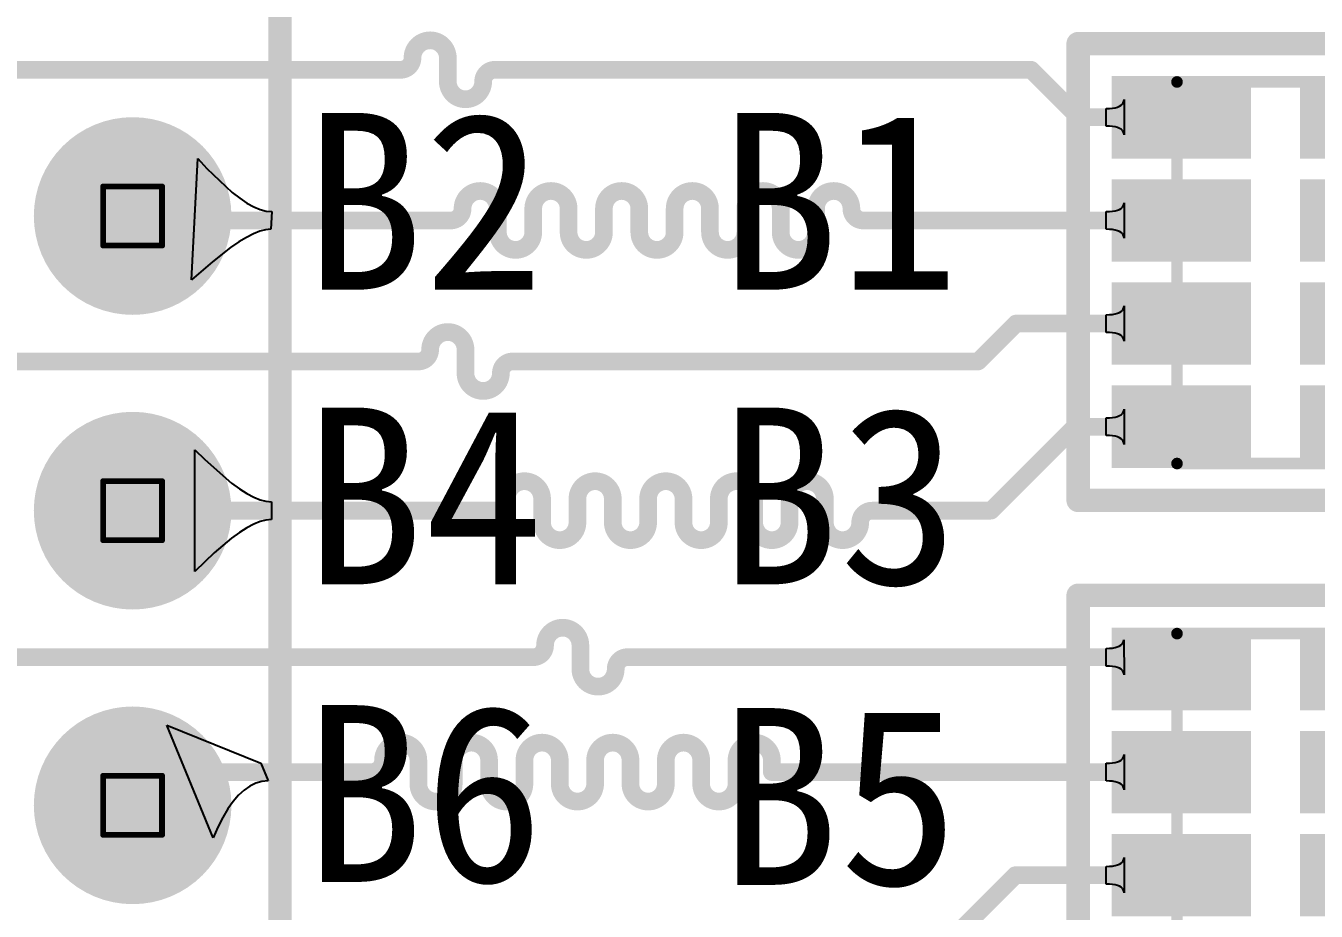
# Model space of a CAD drawing. Extents: x 75 to 173, y 40 to 188.
# Drawn here: x 87.85 to 98.97, y 161.92 to 169.55 of the extents above; entities that cross this region are included whole.
import ezdxf

# ---------------------------------------------------------------- set-up
doc = ezdxf.new("R2010")
doc.units = 0
doc.header["$MEASUREMENT"] = 0
doc.layers.get('0').update_dxf_attribs({"linetype": 'CONTINUOUS'})
for name, color, linetype in [('BottomLayer', 5, 'CONTINUOUS'), ('BOTTOMSOLDER', 6, 'CONTINUOUS'), ('DRILLDRAWING', 1, 'CONTINUOUS'), ('MECHANICAL13', 56, 'CONTINUOUS'), ('MULTILAYER', 9, 'CONTINUOUS'), ('PadHoleLayer', 156, 'CONTINUOUS'), ('TopLayer', 1, 'CONTINUOUS'), ('TOPOVERLAY', 2, 'CONTINUOUS'), ('TOPPASTE', 8, 'CONTINUOUS'), ('TOPSOLDER', 216, 'CONTINUOUS')]:
    doc.layers.add(name, color=color, linetype=linetype)

# ---------------------------------------------------------------- blocks, each defined once
blk = doc.blocks.new('P___HDR2X23_2_54___14')
at = {"layer": 'BottomLayer', "const_width": 0.75}
for points in [[(42.805, 0, 1), (43.555, 0, 1)], [(45.345, 0, 1), (46.095, 0, 1)], [(47.885, 0, 1), (48.635, 0, 1)]]:
    blk.add_lwpolyline(points, format="xyb", close=True, dxfattribs=at)
at = {"layer": 'BOTTOMSOLDER', "const_width": 0.852}
for points in [[(42.754, 0, 1), (43.606, 0, 1)], [(45.294, 0, 1), (46.146, 0, 1)], [(47.834, 0, 1), (48.686, 0, 1)]]:
    blk.add_lwpolyline(points, format="xyb", close=True, dxfattribs=at)
at = {"layer": 'MULTILAYER', "const_width": 0.75}
for points in [[(42.805, 0, 1), (43.555, 0, 1)], [(45.345, 0, 1), (46.095, 0, 1)], [(47.885, 0, 1), (48.635, 0, 1)]]:
    blk.add_lwpolyline(points, format="xyb", close=True, dxfattribs=at)
at = {"layer": 'PadHoleLayer', "const_width": 0.45}
for points in [[(42.955, 0, 1), (43.405, 0, 1)], [(45.495, 0, 1), (45.945, 0, 1)], [(48.035, 0, 1), (48.485, 0, 1)]]:
    blk.add_lwpolyline(points, format="xyb", close=True, dxfattribs=at)
at = {"layer": 'TopLayer', "const_width": 0.75}
for points in [[(42.805, 0, 1), (43.555, 0, 1)], [(45.345, 0, 1), (46.095, 0, 1)], [(47.885, 0, 1), (48.635, 0, 1)]]:
    blk.add_lwpolyline(points, format="xyb", close=True, dxfattribs=at)
at = {"layer": 'TOPOVERLAY', "const_width": 0.2}
blk.add_lwpolyline([(-1.27, -1.27), (57.15, -1.27)], dxfattribs=at)
at = {"layer": 'TOPSOLDER', "const_width": 0.852}
for points in [[(42.754, 0, 1), (43.606, 0, 1)], [(45.294, 0, 1), (46.146, 0, 1)], [(47.834, 0, 1), (48.686, 0, 1)]]:
    blk.add_lwpolyline(points, format="xyb", close=True, dxfattribs=at)
blk = doc.blocks.new('PR4_0603_78')
at = {"layer": 'MECHANICAL13', "const_width": 0.1}
for points in [[(1.651, 0.85008), (-1.6383, 0.85008)], [(-1.6383, -0.84992), (-1.6383, 0.85008)], [(1.651, -0.84992), (1.651, 0.85008)], [(1.651, -0.84992), (-1.6383, -0.84992)]]:
    blk.add_lwpolyline(points, dxfattribs=at)
at = {"layer": 'MECHANICAL13', "const_width": 0.05}
for points in [[(-1.663299, 0.85008, 1), (-1.613301, 0.85008, 1)], [(-1.663299, 0.85008, 1), (-1.613301, 0.85008, 1)], [(1.626001, 0.85008, 1), (1.675999, 0.85008, 1)], [(1.626001, 0.85008, 1), (1.675999, 0.85008, 1)], [(-1.663299, -0.84992, 1), (-1.613301, -0.84992, 1)], [(-1.663299, -0.84992, 1), (-1.613301, -0.84992, 1)], [(1.626001, -0.84992, 1), (1.675999, -0.84992, 1)], [(1.626001, -0.84992, 1), (1.675999, -0.84992, 1)]]:
    blk.add_lwpolyline(points, format="xyb", close=True, dxfattribs=at)
at = {"layer": 'TOPOVERLAY', "const_width": 0.2032}
for points in [[(1.9685, 1.7018), (-1.9685, 1.7018)], [(-1.9685, -1.7018), (-1.9685, 1.7018)], [(1.9685, -1.7018), (1.9685, 1.7018)], [(1.9685, -1.7018), (-1.9685, -1.7018)]]:
    blk.add_lwpolyline(points, dxfattribs=at)
at = {"layer": 'TOPOVERLAY', "const_width": 0.1016}
for points in [[(-2.0193, 1.7018, 1), (-1.9177, 1.7018, 1)], [(-2.0193, 1.7018, 1), (-1.9177, 1.7018, 1)], [(1.9177, 1.7018, 1), (2.0193, 1.7018, 1)], [(1.9177, 1.7018, 1), (2.0193, 1.7018, 1)], [(-2.0193, -1.7018, 1), (-1.9177, -1.7018, 1)], [(-2.0193, -1.7018, 1), (-1.9177, -1.7018, 1)], [(1.9177, -1.7018, 1), (2.0193, -1.7018, 1)], [(1.9177, -1.7018, 1), (2.0193, -1.7018, 1)]]:
    blk.add_lwpolyline(points, format="xyb", close=True, dxfattribs=at)
at = {"layer": 'TOPPASTE'}
for points in [[(-1.0795, 0.312804), (-1.0795, 1.312802), (-1.5875, 0.312804), (-1.5875, 1.312802)], [(-0.1905, 0.312801), (-0.1905, 1.312799), (-0.6985, 0.312801), (-0.6985, 1.312799)], [(0.6985, 0.312801), (0.6985, 1.312799), (0.1905, 0.312801), (0.1905, 1.312799)], [(1.587503, 0.312801), (1.587503, 1.312799), (1.079503, 0.312801), (1.079503, 1.312799)], [(-1.0795, -1.312799), (-1.0795, -0.312801), (-1.5875, -1.312799), (-1.5875, -0.312801)], [(-0.1905, -1.312799), (-0.1905, -0.312801), (-0.6985, -1.312799), (-0.6985, -0.312801)], [(0.6985, -1.312799), (0.6985, -0.312801), (0.1905, -1.312799), (0.1905, -0.312801)], [(1.5875, -1.312799), (1.5875, -0.312801), (1.0795, -1.312799), (1.0795, -0.312801)]]:
    blk.add_solid(points, dxfattribs=at)
at = {"layer": 'TOPSOLDER'}
for points in [[(-0.9779, 0.211204), (-0.9779, 1.414402), (-1.6891, 0.211204), (-1.6891, 1.414402)], [(-0.0889, 0.211201), (-0.0889, 1.414399), (-0.8001, 0.211201), (-0.8001, 1.414399)], [(0.8001, 0.211201), (0.8001, 1.414399), (0.0889, 0.211201), (0.0889, 1.414399)], [(1.689103, 0.211201), (1.689103, 1.414399), (0.977903, 0.211201), (0.977903, 1.414399)], [(-0.9779, -1.414399), (-0.9779, -0.211201), (-1.6891, -1.414399), (-1.6891, -0.211201)], [(-0.0889, -1.414399), (-0.0889, -0.211201), (-0.8001, -1.414399), (-0.8001, -0.211201)], [(0.8001, -1.414399), (0.8001, -0.211201), (0.0889, -1.414399), (0.0889, -0.211201)], [(1.6891, -1.414399), (1.6891, -0.211201), (0.9779, -1.414399), (0.9779, -0.211201)]]:
    blk.add_solid(points, dxfattribs=at)
blk = doc.blocks.new('PR4_0603_79')
at = {"layer": 'MECHANICAL13', "const_width": 0.1}
for points in [[(1.651, 0.85008), (-1.6383, 0.85008)], [(-1.6383, -0.84992), (-1.6383, 0.85008)], [(1.651, -0.84992), (1.651, 0.85008)], [(1.651, -0.84992), (-1.6383, -0.84992)]]:
    blk.add_lwpolyline(points, dxfattribs=at)
at = {"layer": 'MECHANICAL13', "const_width": 0.05}
for points in [[(-1.663299, 0.85008, 1), (-1.613301, 0.85008, 1)], [(-1.663299, 0.85008, 1), (-1.613301, 0.85008, 1)], [(1.626001, 0.85008, 1), (1.675999, 0.85008, 1)], [(1.626001, 0.85008, 1), (1.675999, 0.85008, 1)], [(-1.663299, -0.84992, 1), (-1.613301, -0.84992, 1)], [(-1.663299, -0.84992, 1), (-1.613301, -0.84992, 1)], [(1.626001, -0.84992, 1), (1.675999, -0.84992, 1)], [(1.626001, -0.84992, 1), (1.675999, -0.84992, 1)]]:
    blk.add_lwpolyline(points, format="xyb", close=True, dxfattribs=at)
at = {"layer": 'TOPOVERLAY', "const_width": 0.2032}
for points in [[(1.9685, 1.7018), (-1.9685, 1.7018)], [(-1.9685, -1.7018), (-1.9685, 1.7018)], [(1.9685, -1.7018), (1.9685, 1.7018)], [(1.9685, -1.7018), (-1.9685, -1.7018)]]:
    blk.add_lwpolyline(points, dxfattribs=at)
at = {"layer": 'TOPOVERLAY', "const_width": 0.1016}
for points in [[(-2.0193, 1.7018, 1), (-1.9177, 1.7018, 1)], [(-2.0193, 1.7018, 1), (-1.9177, 1.7018, 1)], [(1.9177, 1.7018, 1), (2.0193, 1.7018, 1)], [(1.9177, 1.7018, 1), (2.0193, 1.7018, 1)], [(-2.0193, -1.7018, 1), (-1.9177, -1.7018, 1)], [(-2.0193, -1.7018, 1), (-1.9177, -1.7018, 1)], [(1.9177, -1.7018, 1), (2.0193, -1.7018, 1)], [(1.9177, -1.7018, 1), (2.0193, -1.7018, 1)]]:
    blk.add_lwpolyline(points, format="xyb", close=True, dxfattribs=at)
at = {"layer": 'TOPPASTE'}
for points in [[(-1.0795, 0.312804), (-1.0795, 1.312802), (-1.5875, 0.312804), (-1.5875, 1.312802)], [(-0.1905, 0.312801), (-0.1905, 1.312799), (-0.6985, 0.312801), (-0.6985, 1.312799)], [(0.6985, 0.312801), (0.6985, 1.312799), (0.1905, 0.312801), (0.1905, 1.312799)], [(1.587503, 0.312801), (1.587503, 1.312799), (1.079503, 0.312801), (1.079503, 1.312799)], [(-1.0795, -1.312799), (-1.0795, -0.312801), (-1.5875, -1.312799), (-1.5875, -0.312801)], [(-0.1905, -1.312799), (-0.1905, -0.312801), (-0.6985, -1.312799), (-0.6985, -0.312801)], [(0.6985, -1.312799), (0.6985, -0.312801), (0.1905, -1.312799), (0.1905, -0.312801)], [(1.5875, -1.312799), (1.5875, -0.312801), (1.0795, -1.312799), (1.0795, -0.312801)]]:
    blk.add_solid(points, dxfattribs=at)
at = {"layer": 'TOPSOLDER'}
for points in [[(-0.9779, 0.211204), (-0.9779, 1.414402), (-1.6891, 0.211204), (-1.6891, 1.414402)], [(-0.0889, 0.211201), (-0.0889, 1.414399), (-0.8001, 0.211201), (-0.8001, 1.414399)], [(0.8001, 0.211201), (0.8001, 1.414399), (0.0889, 0.211201), (0.0889, 1.414399)], [(1.689103, 0.211201), (1.689103, 1.414399), (0.977903, 0.211201), (0.977903, 1.414399)], [(-0.9779, -1.414399), (-0.9779, -0.211201), (-1.6891, -1.414399), (-1.6891, -0.211201)], [(-0.0889, -1.414399), (-0.0889, -0.211201), (-0.8001, -1.414399), (-0.8001, -0.211201)], [(0.8001, -1.414399), (0.8001, -0.211201), (0.0889, -1.414399), (0.0889, -0.211201)], [(1.6891, -1.414399), (1.6891, -0.211201), (0.9779, -1.414399), (0.9779, -0.211201)]]:
    blk.add_solid(points, dxfattribs=at)

msp = doc.modelspace()

# ---------------------------------------------------------------- linework, layer by layer
at = {"layer": 'DRILLDRAWING', "const_width": 0.0508}
for points in [[(88.51286, 168.16882), (89.02086, 168.16882)], [(88.51286, 167.66082), (88.51286, 168.16882)], [(89.02086, 167.66082), (89.02086, 168.16882)], [(88.51286, 167.66082), (89.02086, 167.66082)], [(88.51286, 165.62882), (89.02086, 165.62882)], [(88.51286, 165.12082), (88.51286, 165.62882)], [(89.02086, 165.12082), (89.02086, 165.62882)], [(88.51286, 165.12082), (89.02086, 165.12082)], [(88.51286, 163.08882), (89.02086, 163.08882)], [(88.51286, 162.58082), (88.51286, 163.08882)], [(89.02086, 162.58082), (89.02086, 163.08882)], [(88.51286, 162.58082), (89.02086, 162.58082)]]:
    msp.add_lwpolyline(points, dxfattribs=at)
at = {"layer": 'DRILLDRAWING', "const_width": 0.0254}
for points in [[(88.50016, 168.16882, 1), (88.52556, 168.16882, 1)], [(88.50016, 168.16882, 1), (88.52556, 168.16882, 1)], [(89.00816, 168.16882, 1), (89.03356, 168.16882, 1)], [(89.00816, 168.16882, 1), (89.03356, 168.16882, 1)], [(88.50016, 167.66082, 1), (88.52556, 167.66082, 1)], [(88.50016, 167.66082, 1), (88.52556, 167.66082, 1)], [(89.00816, 167.66082, 1), (89.03356, 167.66082, 1)], [(89.00816, 167.66082, 1), (89.03356, 167.66082, 1)], [(88.50016, 165.62882, 1), (88.52556, 165.62882, 1)], [(88.50016, 165.62882, 1), (88.52556, 165.62882, 1)], [(89.00816, 165.62882, 1), (89.03356, 165.62882, 1)], [(89.00816, 165.62882, 1), (89.03356, 165.62882, 1)], [(88.50016, 165.12082, 1), (88.52556, 165.12082, 1)], [(88.50016, 165.12082, 1), (88.52556, 165.12082, 1)], [(89.00816, 165.12082, 1), (89.03356, 165.12082, 1)], [(89.00816, 165.12082, 1), (89.03356, 165.12082, 1)], [(88.50016, 163.08882, 1), (88.52556, 163.08882, 1)], [(88.50016, 163.08882, 1), (88.52556, 163.08882, 1)], [(89.00816, 163.08882, 1), (89.03356, 163.08882, 1)], [(89.00816, 163.08882, 1), (89.03356, 163.08882, 1)], [(88.50016, 162.58082, 1), (88.52556, 162.58082, 1)], [(88.50016, 162.58082, 1), (88.52556, 162.58082, 1)], [(89.00816, 162.58082, 1), (89.03356, 162.58082, 1)], [(89.00816, 162.58082, 1), (89.03356, 162.58082, 1)]]:
    msp.add_lwpolyline(points, format="xyb", close=True, dxfattribs=at)
at = {"layer": 'TopLayer'}
for p, q in [((97.30913, 168.89068), (97.3138, 168.90364)), ((97.3138, 168.90364), (97.31535, 168.91812)), ((97.31535, 168.91812), (97.31535, 168.61332)), ((97.1599, 168.84192), (97.18944, 168.84268)), ((97.1599, 168.68952), (97.1599, 168.84192)), ((97.18944, 168.84268), (97.21587, 168.84496)), ((97.21587, 168.84496), (97.23918, 168.84877)), ((97.23918, 168.84877), (97.25939, 168.85411)), ((97.25939, 168.85411), (97.27649, 168.86097)), ((97.27649, 168.86097), (97.29048, 168.86935)), ((97.29048, 168.86935), (97.30136, 168.87925)), ((97.30136, 168.87925), (97.30913, 168.89068)), ((97.18944, 168.68875), (97.1599, 168.68952)), ((97.21587, 168.68647), (97.18944, 168.68875)), ((97.23918, 168.68266), (97.21587, 168.68647)), ((97.25939, 168.67732), (97.23918, 168.68266)), ((97.27649, 168.67047), (97.25939, 168.67732)), ((97.29048, 168.66208), (97.27649, 168.67047)), ((97.30136, 168.65218), (97.29048, 168.66208)), ((97.30913, 168.64075), (97.30136, 168.65218)), ((97.3138, 168.62779), (97.30913, 168.64075)), ((97.31535, 168.61332), (97.3138, 168.62779)), ((89.2751, 167.36329), (89.32844, 168.41193)), ((89.32844, 168.41193), (89.40795, 168.32472)), ((89.40795, 168.32472), (89.62546, 168.11816)), ((89.62546, 168.11816), (89.69096, 168.06767)), ((89.69096, 168.06767), (89.75295, 168.02636)), ((89.75295, 168.02636), (89.81144, 167.99423)), ((97.30913, 168.00168), (97.3138, 168.01464)), ((97.3138, 168.01464), (97.31535, 168.02912)), ((97.31535, 168.02912), (97.31535, 167.72432)), ((89.81144, 167.99423), (89.86643, 167.97128)), ((89.86643, 167.97128), (89.91791, 167.95751)), ((89.91791, 167.95751), (89.96589, 167.95292)), ((89.96589, 167.95292), (89.95809, 167.80052)), ((97.1599, 167.95292), (97.18944, 167.95368)), ((97.1599, 167.80052), (97.1599, 167.95292)), ((97.18944, 167.95368), (97.21587, 167.95596)), ((97.21587, 167.95596), (97.23918, 167.95977)), ((97.23918, 167.95977), (97.25939, 167.96511)), ((97.25939, 167.96511), (97.27649, 167.97197)), ((97.27649, 167.97197), (97.29048, 167.98035)), ((97.29048, 167.98035), (97.30136, 167.99025)), ((97.30136, 167.99025), (97.30913, 168.00168)), ((89.91373, 167.79615), (89.86405, 167.78303)), ((89.95809, 167.80052), (89.91373, 167.79615)), ((97.18944, 167.79975), (97.1599, 167.80052)), ((97.21587, 167.79747), (97.18944, 167.79975)), ((97.23918, 167.79366), (97.21587, 167.79747)), ((97.25939, 167.78832), (97.23918, 167.79366)), ((97.27649, 167.78147), (97.25939, 167.78832)), ((89.68308, 167.69121), (89.61212, 167.64312)), ((89.74872, 167.73056), (89.68308, 167.69121)), ((89.80904, 167.76117), (89.74872, 167.73056)), ((89.86405, 167.78303), (89.80904, 167.76117)), ((97.29048, 167.77308), (97.27649, 167.78147)), ((97.30136, 167.76318), (97.29048, 167.77308)), ((97.30913, 167.75175), (97.30136, 167.76318)), ((97.3138, 167.73879), (97.30913, 167.75175)), ((97.31535, 167.72432), (97.3138, 167.73879)), ((89.61212, 167.64312), (89.45425, 167.52069)), ((89.45425, 167.52069), (89.2751, 167.36329)), ((97.30913, 167.11268), (97.3138, 167.12564)), ((97.3138, 167.12564), (97.31535, 167.14012)), ((97.31535, 167.14012), (97.31535, 166.83532)), ((97.1599, 167.06392), (97.18944, 167.06468)), ((97.1599, 166.91152), (97.1599, 167.06392)), ((97.18944, 167.06468), (97.21587, 167.06696)), ((97.21587, 167.06696), (97.23918, 167.07077)), ((97.23918, 167.07077), (97.25939, 167.07611)), ((97.25939, 167.07611), (97.27649, 167.08297)), ((97.27649, 167.08297), (97.29048, 167.09135)), ((97.29048, 167.09135), (97.30136, 167.10125)), ((97.30136, 167.10125), (97.30913, 167.11268)), ((97.18944, 166.91075), (97.1599, 166.91152)), ((97.21587, 166.90847), (97.18944, 166.91075)), ((97.23918, 166.90466), (97.21587, 166.90847)), ((97.25939, 166.89932), (97.23918, 166.90466)), ((97.27649, 166.89247), (97.25939, 166.89932)), ((97.29048, 166.88408), (97.27649, 166.89247)), ((97.30136, 166.87418), (97.29048, 166.88408)), ((97.30913, 166.86275), (97.30136, 166.87418)), ((97.3138, 166.84979), (97.30913, 166.86275)), ((97.31535, 166.83532), (97.3138, 166.84979)), ((97.30913, 166.22368), (97.3138, 166.23664)), ((97.3138, 166.23664), (97.31535, 166.25112)), ((97.31535, 166.25112), (97.31535, 165.94632)), ((97.1599, 166.17492), (97.18944, 166.17568)), ((97.1599, 166.02252), (97.1599, 166.17492)), ((97.18944, 166.17568), (97.21587, 166.17796)), ((97.21587, 166.17796), (97.23918, 166.18177)), ((97.23918, 166.18177), (97.25939, 166.18711)), ((97.25939, 166.18711), (97.27649, 166.19397)), ((97.27649, 166.19397), (97.29048, 166.20235)), ((97.29048, 166.20235), (97.30136, 166.21225)), ((97.30136, 166.21225), (97.30913, 166.22368)), ((97.18944, 166.02175), (97.1599, 166.02252)), ((97.21587, 166.01947), (97.18944, 166.02175)), ((97.23918, 166.01566), (97.21587, 166.01947)), ((97.25939, 166.01032), (97.23918, 166.01566)), ((97.27649, 166.00347), (97.25939, 166.01032)), ((89.30246, 164.84982), (89.30246, 165.89982)), ((89.30246, 165.89982), (89.38825, 165.81455)), ((97.29048, 165.99508), (97.27649, 166.00347)), ((97.30136, 165.98518), (97.29048, 165.99508)), ((97.30913, 165.97375), (97.30136, 165.98518)), ((97.3138, 165.96079), (97.30913, 165.97375)), ((97.31535, 165.94632), (97.3138, 165.96079)), ((89.38825, 165.81455), (89.6193, 165.61259)), ((89.6193, 165.61259), (89.68755, 165.56322)), ((89.68755, 165.56322), (89.75141, 165.52283)), ((89.75141, 165.52283), (89.81088, 165.49141)), ((89.81088, 165.49141), (89.86596, 165.46897)), ((89.86596, 165.46897), (89.91666, 165.45551)), ((89.91666, 165.45551), (89.96297, 165.45102)), ((89.96297, 165.45102), (89.96297, 165.29862)), ((89.81088, 165.25823), (89.75141, 165.22681)), ((89.86596, 165.28067), (89.81088, 165.25823)), ((89.91666, 165.29413), (89.86596, 165.28067)), ((89.96297, 165.29862), (89.91666, 165.29413)), ((89.6193, 165.13705), (89.46966, 165.01139)), ((89.68755, 165.18642), (89.6193, 165.13705)), ((89.75141, 165.22681), (89.68755, 165.18642)), ((89.46966, 165.01139), (89.38825, 164.93509)), ((89.38825, 164.93509), (89.30246, 164.84982)), ((97.29859, 164.22392), (97.30621, 164.23489)), ((97.30621, 164.23489), (97.31078, 164.24733)), ((97.31078, 164.24733), (97.3123, 164.26122)), ((97.3123, 164.26122), (97.31535, 163.95947)), ((97.1599, 164.18807), (97.18886, 164.1888)), ((97.1599, 164.03567), (97.1599, 164.18807)), ((97.18886, 164.1888), (97.21477, 164.191)), ((97.21477, 164.191), (97.23763, 164.19466)), ((97.23763, 164.19466), (97.25744, 164.19978)), ((97.25744, 164.19978), (97.2742, 164.20636)), ((97.2742, 164.20636), (97.28792, 164.21441)), ((97.28792, 164.21441), (97.29859, 164.22392)), ((97.1893, 164.03491), (97.1599, 164.03567)), ((97.21562, 164.03262), (97.1893, 164.03491)), ((97.23886, 164.02881), (97.21562, 164.03262)), ((97.25902, 164.02348), (97.23886, 164.02881)), ((97.2761, 164.01662), (97.25902, 164.02348)), ((97.29011, 164.00824), (97.2761, 164.01662)), ((97.30104, 163.99833), (97.29011, 164.00824)), ((97.30889, 163.9869), (97.30104, 163.99833)), ((97.31366, 163.97395), (97.30889, 163.9869)), ((97.31535, 163.95947), (97.31366, 163.97395)), ((89.46237, 162.55419), (89.06134, 163.52459)), ((89.06134, 163.52459), (89.87335, 163.19747)), ((97.29048, 163.2249), (97.30136, 163.23481)), ((97.30136, 163.23481), (97.30913, 163.24624)), ((97.30913, 163.24624), (97.3138, 163.25919)), ((97.3138, 163.25919), (97.31535, 163.27367)), ((97.31535, 163.27367), (97.31535, 162.96887)), ((89.87335, 163.19747), (89.93678, 163.04507)), ((97.1599, 163.19747), (97.18944, 163.19823)), ((97.1599, 163.04507), (97.1599, 163.19747)), ((97.18944, 163.19823), (97.21587, 163.20052)), ((97.21587, 163.20052), (97.23918, 163.20433)), ((97.23918, 163.20433), (97.25939, 163.20966)), ((97.25939, 163.20966), (97.27649, 163.21652)), ((97.27649, 163.21652), (97.29048, 163.2249)), ((89.82938, 163.02544), (89.77802, 163.00089)), ((89.8823, 163.04016), (89.82938, 163.02544)), ((89.93678, 163.04507), (89.8823, 163.04016)), ((97.18944, 163.04431), (97.1599, 163.04507)), ((97.21587, 163.04202), (97.18944, 163.04431)), ((97.23918, 163.03821), (97.21587, 163.04202)), ((97.25939, 163.03288), (97.23918, 163.03821)), ((97.27649, 163.02602), (97.25939, 163.03288)), ((97.29048, 163.01764), (97.27649, 163.02602)), ((97.30136, 163.00773), (97.29048, 163.01764)), ((97.30913, 162.9963), (97.30136, 163.00773)), ((89.68001, 162.92235), (89.63335, 162.86835)), ((89.72823, 162.96653), (89.68001, 162.92235)), ((89.77802, 163.00089), (89.72823, 162.96653)), ((97.3138, 162.98335), (97.30913, 162.9963)), ((97.31535, 162.96887), (97.3138, 162.98335)), ((89.58826, 162.80454), (89.54473, 162.73091)), ((89.63335, 162.86835), (89.58826, 162.80454)), ((89.54473, 162.73091), (89.50277, 162.64746)), ((89.50277, 162.64746), (89.46237, 162.55419)), ((97.27649, 162.32752), (97.29048, 162.3359)), ((97.29048, 162.3359), (97.30136, 162.34581)), ((97.30136, 162.34581), (97.30913, 162.35724)), ((97.30913, 162.35724), (97.3138, 162.37019)), ((97.3138, 162.37019), (97.31535, 162.38467)), ((97.31535, 162.38467), (97.31535, 162.07987)), ((97.1599, 162.30847), (97.18944, 162.30923)), ((97.1599, 162.15607), (97.1599, 162.30847)), ((97.18944, 162.30923), (97.21587, 162.31152)), ((97.21587, 162.31152), (97.23918, 162.31533)), ((97.23918, 162.31533), (97.25939, 162.32066)), ((97.25939, 162.32066), (97.27649, 162.32752)), ((97.18944, 162.15531), (97.1599, 162.15607)), ((97.21587, 162.15302), (97.18944, 162.15531)), ((97.23918, 162.14921), (97.21587, 162.15302)), ((97.25939, 162.14388), (97.23918, 162.14921)), ((97.27649, 162.13702), (97.25939, 162.14388)), ((97.29048, 162.12864), (97.27649, 162.13702)), ((97.30136, 162.11873), (97.29048, 162.12864)), ((97.30913, 162.1073), (97.30136, 162.11873)), ((97.3138, 162.09435), (97.30913, 162.1073)), ((97.31535, 162.07987), (97.3138, 162.09435))]:
    msp.add_line(p, q, dxfattribs=at)
at = {"layer": 'TopLayer', "const_width": 0.1524}
for points in [[(91.17986, 169.27702, -0.41421356), (91.33226, 169.42942)], [(91.33226, 169.42942, -0.41421356), (91.48466, 169.27702)], [(91.17986, 169.27702, -0.41421356), (91.07826, 169.17542)], [(91.78946, 169.07382, -0.41421356), (91.89106, 169.17542)], [(91.63706, 168.92142, -0.41421356), (91.48466, 169.07382)], [(91.78946, 169.07382, -0.41421356), (91.63706, 168.92142)], [(91.61166, 167.97832, -0.41421356), (91.76406, 168.13072)], [(91.76406, 168.13072, -0.41421356), (91.91646, 167.97832)], [(92.22126, 167.97832, -0.41421356), (92.37366, 168.13072)], [(92.37366, 168.13072, -0.41421356), (92.52606, 167.97832)], [(92.83086, 167.97832, -0.41421356), (92.98326, 168.13072)], [(92.98326, 168.13072, -0.41421356), (93.13566, 167.97832)], [(93.44046, 167.97832, -0.41421356), (93.59286, 168.13072)], [(93.59286, 168.13072, -0.41421356), (93.74526, 167.97832)], [(94.05006, 167.97832, -0.41421356), (94.20246, 168.13072)], [(94.20246, 168.13072, -0.41421356), (94.35486, 167.97832)], [(94.65966, 167.97832, -0.41421356), (94.81206, 168.13072)], [(94.81206, 168.13072, -0.41421356), (94.96446, 167.97832)], [(91.61166, 167.97832, -0.41421356), (91.51006, 167.87672)], [(95.06606, 167.87672, -0.41421356), (94.96446, 167.97832)], [(92.06886, 167.62272, -0.41421356), (91.91646, 167.77512)], [(92.22126, 167.77512, -0.41421356), (92.06886, 167.62272)], [(92.67846, 167.62272, -0.41421356), (92.52606, 167.77512)], [(92.83086, 167.77512, -0.41421356), (92.67846, 167.62272)], [(93.28806, 167.62272, -0.41421356), (93.13566, 167.77512)], [(93.44046, 167.77512, -0.41421356), (93.28806, 167.62272)], [(93.89766, 167.62272, -0.41421356), (93.74526, 167.77512)], [(94.05006, 167.77512, -0.41421356), (93.89766, 167.62272)], [(94.50726, 167.62272, -0.41421356), (94.35486, 167.77512)], [(94.65966, 167.77512, -0.41421356), (94.50726, 167.62272)], [(91.33226, 166.76242, -0.41421356), (91.48466, 166.91482)], [(91.48466, 166.91482, -0.41421356), (91.63706, 166.76242)], [(91.33226, 166.76242, -0.41421356), (91.23066, 166.66082)], [(91.94186, 166.55922, -0.41421356), (92.04346, 166.66082)], [(91.78946, 166.40682, -0.41421356), (91.63706, 166.55922)], [(91.94186, 166.55922, -0.41421356), (91.78946, 166.40682)], [(91.99266, 165.47642, -0.41421356), (92.14506, 165.62882)], [(92.14506, 165.62882, -0.41421356), (92.29746, 165.47642)], [(92.60226, 165.47642, -0.41421356), (92.75466, 165.62882)], [(92.75466, 165.62882, -0.41421356), (92.90706, 165.47642)], [(93.21186, 165.47642, -0.41421356), (93.36426, 165.62882)], [(93.36426, 165.62882, -0.41421356), (93.51666, 165.47642)], [(93.82146, 165.47642, -0.41421356), (93.97386, 165.62882)], [(93.97386, 165.62882, -0.41421356), (94.12626, 165.47642)], [(94.43106, 165.47642, -0.41421356), (94.58346, 165.62882)], [(94.58346, 165.62882, -0.41421356), (94.73586, 165.47642)], [(91.99266, 165.47642, -0.41421356), (91.89106, 165.37482)], [(92.44986, 165.12082, -0.41421356), (92.29746, 165.27322)], [(92.60226, 165.27322, -0.41421356), (92.44986, 165.12082)], [(93.05946, 165.12082, -0.41421356), (92.90706, 165.27322)], [(93.21186, 165.27322, -0.41421356), (93.05946, 165.12082)], [(93.66906, 165.12082, -0.41421356), (93.51666, 165.27322)], [(93.82146, 165.27322, -0.41421356), (93.66906, 165.12082)], [(94.27866, 165.12082, -0.41421356), (94.12626, 165.27322)], [(94.43106, 165.27322, -0.41421356), (94.27866, 165.12082)], [(94.88826, 165.12082, -0.41421356), (94.73586, 165.27322)], [(95.04066, 165.27322, -0.41421356), (94.88826, 165.12082)], [(95.04066, 165.27322, -0.41421356), (95.14226, 165.37482)], [(92.32286, 164.21347, -0.41421356), (92.47526, 164.36587)], [(92.47526, 164.36587, -0.41421356), (92.62766, 164.21347)], [(92.32286, 164.21347, -0.41421356), (92.22126, 164.11187)], [(92.93246, 164.01027, -0.41421356), (93.03406, 164.11187)], [(92.78006, 163.85787, -0.41421356), (92.62766, 164.01027)], [(92.93246, 164.01027, -0.41421356), (92.78006, 163.85787)], [(90.92586, 163.22287, -0.41421356), (91.07826, 163.37527)], [(91.07826, 163.37527, -0.41421356), (91.23066, 163.22287)], [(91.53546, 163.22287, -0.41421356), (91.68786, 163.37527)], [(91.68786, 163.37527, -0.41421356), (91.84026, 163.22287)], [(92.14506, 163.22287, -0.41421356), (92.29746, 163.37527)], [(92.29746, 163.37527, -0.41421356), (92.44986, 163.22287)], [(92.75466, 163.22287, -0.41421356), (92.90706, 163.37527)], [(92.90706, 163.37527, -0.41421356), (93.05946, 163.22287)], [(93.36426, 163.22287, -0.41421356), (93.51666, 163.37527)], [(93.51666, 163.37527, -0.41421356), (93.66906, 163.22287)], [(93.97386, 163.22287, -0.41421356), (94.12626, 163.37527)], [(94.12626, 163.37527, -0.41421356), (94.27866, 163.22287)], [(90.92586, 163.22287, -0.41421356), (90.82426, 163.12127)], [(91.38306, 162.86727, -0.41421356), (91.23066, 163.01967)], [(91.53546, 163.01967, -0.41421356), (91.38306, 162.86727)], [(91.99266, 162.86727, -0.41421356), (91.84026, 163.01967)], [(92.14506, 163.01967, -0.41421356), (91.99266, 162.86727)], [(92.60226, 162.86727, -0.41421356), (92.44986, 163.01967)], [(92.75466, 163.01967, -0.41421356), (92.60226, 162.86727)], [(93.21186, 162.86727, -0.41421356), (93.05946, 163.01967)], [(93.36426, 163.01967, -0.41421356), (93.21186, 162.86727)], [(93.82146, 162.86727, -0.41421356), (93.66906, 163.01967)], [(93.97386, 163.01967, -0.41421356), (93.82146, 162.86727)]]:
    msp.add_lwpolyline(points, format="xyb", dxfattribs=at)
at = {"layer": 'TopLayer', "const_width": 0.0762}
for points in [[(91.29416, 169.42942, 1), (91.37036, 169.42942, 1)], [(91.29416, 169.42942, 1), (91.37036, 169.42942, 1)], [(91.14176, 169.27702, 1), (91.21796, 169.27702, 1)], [(91.14176, 169.27702, 1), (91.21796, 169.27702, 1)], [(91.44656, 169.27702, 1), (91.52276, 169.27702, 1)], [(91.44656, 169.27702, 1), (91.52276, 169.27702, 1)], [(90.98936, 169.17542, 1), (91.06556, 169.17542, 1)], [(90.98936, 169.17542, 1), (91.06556, 169.17542, 1)], [(91.04016, 169.17542, 1), (91.11636, 169.17542, 1)], [(91.04016, 169.17542, 1), (91.11636, 169.17542, 1)], [(91.44656, 169.17542, 1), (91.52276, 169.17542, 1)], [(91.44656, 169.17542, 1), (91.52276, 169.17542, 1)], [(91.85296, 169.17542, 1), (91.92916, 169.17542, 1)], [(91.85296, 169.17542, 1), (91.92916, 169.17542, 1)], [(91.97996, 169.17542, 1), (92.05616, 169.17542, 1)], [(91.97996, 169.17542, 1), (92.05616, 169.17542, 1)], [(96.47576, 169.17542, 1), (96.55196, 169.17542, 1)], [(96.47576, 169.17542, 1), (96.55196, 169.17542, 1)], [(91.44656, 169.07382, 1), (91.52276, 169.07382, 1)], [(91.44656, 169.07382, 1), (91.52276, 169.07382, 1)], [(91.75136, 169.07382, 1), (91.82756, 169.07382, 1)], [(91.75136, 169.07382, 1), (91.82756, 169.07382, 1)], [(91.59896, 168.92142, 1), (91.67516, 168.92142, 1)], [(91.59896, 168.92142, 1), (91.67516, 168.92142, 1)], [(96.88546, 168.76572, 1), (96.96166, 168.76572, 1)], [(96.88546, 168.76572, 1), (96.96166, 168.76572, 1)], [(97.77116, 168.76572, 1), (97.84736, 168.76572, 1)], [(91.72596, 168.13072, 1), (91.80216, 168.13072, 1)], [(91.72596, 168.13072, 1), (91.80216, 168.13072, 1)], [(92.33556, 168.13072, 1), (92.41176, 168.13072, 1)], [(92.33556, 168.13072, 1), (92.41176, 168.13072, 1)], [(92.94516, 168.13072, 1), (93.02136, 168.13072, 1)], [(92.94516, 168.13072, 1), (93.02136, 168.13072, 1)], [(93.55476, 168.13072, 1), (93.63096, 168.13072, 1)], [(93.55476, 168.13072, 1), (93.63096, 168.13072, 1)], [(94.16436, 168.13072, 1), (94.24056, 168.13072, 1)], [(94.16436, 168.13072, 1), (94.24056, 168.13072, 1)], [(94.77396, 168.13072, 1), (94.85016, 168.13072, 1)], [(94.77396, 168.13072, 1), (94.85016, 168.13072, 1)], [(91.57356, 167.97832, 1), (91.64976, 167.97832, 1)], [(91.57356, 167.97832, 1), (91.64976, 167.97832, 1)], [(91.87836, 167.97832, 1), (91.95456, 167.97832, 1)], [(91.87836, 167.97832, 1), (91.95456, 167.97832, 1)], [(92.18316, 167.97832, 1), (92.25936, 167.97832, 1)], [(92.18316, 167.97832, 1), (92.25936, 167.97832, 1)], [(92.48796, 167.97832, 1), (92.56416, 167.97832, 1)], [(92.48796, 167.97832, 1), (92.56416, 167.97832, 1)], [(92.79276, 167.97832, 1), (92.86896, 167.97832, 1)], [(92.79276, 167.97832, 1), (92.86896, 167.97832, 1)], [(93.09756, 167.97832, 1), (93.17376, 167.97832, 1)], [(93.09756, 167.97832, 1), (93.17376, 167.97832, 1)], [(93.40236, 167.97832, 1), (93.47856, 167.97832, 1)], [(93.40236, 167.97832, 1), (93.47856, 167.97832, 1)], [(93.70716, 167.97832, 1), (93.78336, 167.97832, 1)], [(93.70716, 167.97832, 1), (93.78336, 167.97832, 1)], [(94.01196, 167.97832, 1), (94.08816, 167.97832, 1)], [(94.01196, 167.97832, 1), (94.08816, 167.97832, 1)], [(94.31676, 167.97832, 1), (94.39296, 167.97832, 1)], [(94.31676, 167.97832, 1), (94.39296, 167.97832, 1)], [(94.62156, 167.97832, 1), (94.69776, 167.97832, 1)], [(94.62156, 167.97832, 1), (94.69776, 167.97832, 1)], [(94.92636, 167.97832, 1), (95.00256, 167.97832, 1)], [(94.92636, 167.97832, 1), (95.00256, 167.97832, 1)], [(88.76686, 167.87672, 1), (88.84306, 167.87672, 1)], [(91.42116, 167.87672, 1), (91.49736, 167.87672, 1)], [(91.42116, 167.87672, 1), (91.49736, 167.87672, 1)], [(91.47196, 167.87672, 1), (91.54816, 167.87672, 1)], [(91.47196, 167.87672, 1), (91.54816, 167.87672, 1)], [(91.87836, 167.87672, 1), (91.95456, 167.87672, 1)], [(91.87836, 167.87672, 1), (91.95456, 167.87672, 1)], [(92.18316, 167.87672, 1), (92.25936, 167.87672, 1)], [(92.18316, 167.87672, 1), (92.25936, 167.87672, 1)], [(92.48796, 167.87672, 1), (92.56416, 167.87672, 1)], [(92.48796, 167.87672, 1), (92.56416, 167.87672, 1)], [(92.79276, 167.87672, 1), (92.86896, 167.87672, 1)], [(92.79276, 167.87672, 1), (92.86896, 167.87672, 1)], [(93.09756, 167.87672, 1), (93.17376, 167.87672, 1)], [(93.09756, 167.87672, 1), (93.17376, 167.87672, 1)], [(93.40236, 167.87672, 1), (93.47856, 167.87672, 1)], [(93.40236, 167.87672, 1), (93.47856, 167.87672, 1)], [(93.70716, 167.87672, 1), (93.78336, 167.87672, 1)], [(93.70716, 167.87672, 1), (93.78336, 167.87672, 1)], [(94.01196, 167.87672, 1), (94.08816, 167.87672, 1)], [(94.01196, 167.87672, 1), (94.08816, 167.87672, 1)], [(94.31676, 167.87672, 1), (94.39296, 167.87672, 1)], [(94.31676, 167.87672, 1), (94.39296, 167.87672, 1)], [(94.62156, 167.87672, 1), (94.69776, 167.87672, 1)], [(94.62156, 167.87672, 1), (94.69776, 167.87672, 1)], [(95.02796, 167.87672, 1), (95.10416, 167.87672, 1)], [(95.02796, 167.87672, 1), (95.10416, 167.87672, 1)], [(95.07876, 167.87672, 1), (95.15496, 167.87672, 1)], [(95.07876, 167.87672, 1), (95.15496, 167.87672, 1)], [(97.77116, 167.87672, 1), (97.84736, 167.87672, 1)], [(91.87836, 167.77512, 1), (91.95456, 167.77512, 1)], [(91.87836, 167.77512, 1), (91.95456, 167.77512, 1)], [(92.18316, 167.77512, 1), (92.25936, 167.77512, 1)], [(92.18316, 167.77512, 1), (92.25936, 167.77512, 1)], [(92.48796, 167.77512, 1), (92.56416, 167.77512, 1)], [(92.48796, 167.77512, 1), (92.56416, 167.77512, 1)], [(92.79276, 167.77512, 1), (92.86896, 167.77512, 1)], [(92.79276, 167.77512, 1), (92.86896, 167.77512, 1)], [(93.09756, 167.77512, 1), (93.17376, 167.77512, 1)], [(93.09756, 167.77512, 1), (93.17376, 167.77512, 1)], [(93.40236, 167.77512, 1), (93.47856, 167.77512, 1)], [(93.40236, 167.77512, 1), (93.47856, 167.77512, 1)], [(93.70716, 167.77512, 1), (93.78336, 167.77512, 1)], [(93.70716, 167.77512, 1), (93.78336, 167.77512, 1)], [(94.01196, 167.77512, 1), (94.08816, 167.77512, 1)], [(94.01196, 167.77512, 1), (94.08816, 167.77512, 1)], [(94.31676, 167.77512, 1), (94.39296, 167.77512, 1)], [(94.31676, 167.77512, 1), (94.39296, 167.77512, 1)], [(94.62156, 167.77512, 1), (94.69776, 167.77512, 1)], [(94.62156, 167.77512, 1), (94.69776, 167.77512, 1)], [(92.03076, 167.62272, 1), (92.10696, 167.62272, 1)], [(92.03076, 167.62272, 1), (92.10696, 167.62272, 1)], [(92.64036, 167.62272, 1), (92.71656, 167.62272, 1)], [(92.64036, 167.62272, 1), (92.71656, 167.62272, 1)], [(93.24996, 167.62272, 1), (93.32616, 167.62272, 1)], [(93.24996, 167.62272, 1), (93.32616, 167.62272, 1)], [(93.85956, 167.62272, 1), (93.93576, 167.62272, 1)], [(93.85956, 167.62272, 1), (93.93576, 167.62272, 1)], [(94.46916, 167.62272, 1), (94.54536, 167.62272, 1)], [(94.46916, 167.62272, 1), (94.54536, 167.62272, 1)], [(96.34545, 166.98772, 1), (96.42165, 166.98772, 1)], [(96.34545, 166.98772, 1), (96.42165, 166.98772, 1)], [(97.77116, 166.98772, 1), (97.84736, 166.98772, 1)], [(91.44656, 166.91482, 1), (91.52276, 166.91482, 1)], [(91.44656, 166.91482, 1), (91.52276, 166.91482, 1)], [(91.29416, 166.76242, 1), (91.37036, 166.76242, 1)], [(91.29416, 166.76242, 1), (91.37036, 166.76242, 1)], [(91.59896, 166.76242, 1), (91.67516, 166.76242, 1)], [(91.59896, 166.76242, 1), (91.67516, 166.76242, 1)], [(91.14176, 166.66082, 1), (91.21796, 166.66082, 1)], [(91.14176, 166.66082, 1), (91.21796, 166.66082, 1)], [(91.19256, 166.66082, 1), (91.26876, 166.66082, 1)], [(91.19256, 166.66082, 1), (91.26876, 166.66082, 1)], [(91.59896, 166.66082, 1), (91.67516, 166.66082, 1)], [(91.59896, 166.66082, 1), (91.67516, 166.66082, 1)], [(92.00536, 166.66082, 1), (92.08156, 166.66082, 1)], [(92.00536, 166.66082, 1), (92.08156, 166.66082, 1)], [(92.03076, 166.66082, 1), (92.10696, 166.66082, 1)], [(92.03076, 166.66082, 1), (92.10696, 166.66082, 1)], [(96.01856, 166.66082, 1), (96.09476, 166.66082, 1)], [(96.01856, 166.66082, 1), (96.09476, 166.66082, 1)], [(91.59896, 166.55922, 1), (91.67516, 166.55922, 1)], [(91.59896, 166.55922, 1), (91.67516, 166.55922, 1)], [(91.90376, 166.55922, 1), (91.97996, 166.55922, 1)], [(91.90376, 166.55922, 1), (91.97996, 166.55922, 1)], [(91.75136, 166.40682, 1), (91.82756, 166.40682, 1)], [(91.75136, 166.40682, 1), (91.82756, 166.40682, 1)], [(96.85345, 166.09872, 1), (96.92965, 166.09872, 1)], [(96.85345, 166.09872, 1), (96.92965, 166.09872, 1)], [(97.77116, 166.09872, 1), (97.84736, 166.09872, 1)], [(92.10696, 165.62882, 1), (92.18316, 165.62882, 1)], [(92.10696, 165.62882, 1), (92.18316, 165.62882, 1)], [(92.71656, 165.62882, 1), (92.79276, 165.62882, 1)], [(92.71656, 165.62882, 1), (92.79276, 165.62882, 1)], [(93.32616, 165.62882, 1), (93.40236, 165.62882, 1)], [(93.32616, 165.62882, 1), (93.40236, 165.62882, 1)], [(93.93576, 165.62882, 1), (94.01196, 165.62882, 1)], [(93.93576, 165.62882, 1), (94.01196, 165.62882, 1)], [(94.54536, 165.62882, 1), (94.62156, 165.62882, 1)], [(94.54536, 165.62882, 1), (94.62156, 165.62882, 1)], [(91.95456, 165.47642, 1), (92.03076, 165.47642, 1)], [(91.95456, 165.47642, 1), (92.03076, 165.47642, 1)], [(92.25936, 165.47642, 1), (92.33556, 165.47642, 1)], [(92.25936, 165.47642, 1), (92.33556, 165.47642, 1)], [(92.56416, 165.47642, 1), (92.64036, 165.47642, 1)], [(92.56416, 165.47642, 1), (92.64036, 165.47642, 1)], [(92.86896, 165.47642, 1), (92.94516, 165.47642, 1)], [(92.86896, 165.47642, 1), (92.94516, 165.47642, 1)], [(93.17376, 165.47642, 1), (93.24996, 165.47642, 1)], [(93.17376, 165.47642, 1), (93.24996, 165.47642, 1)], [(93.47856, 165.47642, 1), (93.55476, 165.47642, 1)], [(93.47856, 165.47642, 1), (93.55476, 165.47642, 1)], [(93.78336, 165.47642, 1), (93.85956, 165.47642, 1)], [(93.78336, 165.47642, 1), (93.85956, 165.47642, 1)], [(94.08816, 165.47642, 1), (94.16436, 165.47642, 1)], [(94.08816, 165.47642, 1), (94.16436, 165.47642, 1)], [(94.39296, 165.47642, 1), (94.46916, 165.47642, 1)], [(94.39296, 165.47642, 1), (94.46916, 165.47642, 1)], [(94.69776, 165.47642, 1), (94.77396, 165.47642, 1)], [(94.69776, 165.47642, 1), (94.77396, 165.47642, 1)], [(88.72876, 165.37482, 1), (88.80496, 165.37482, 1)], [(91.80216, 165.37482, 1), (91.87836, 165.37482, 1)], [(91.80216, 165.37482, 1), (91.87836, 165.37482, 1)], [(91.85296, 165.37482, 1), (91.92916, 165.37482, 1)], [(91.85296, 165.37482, 1), (91.92916, 165.37482, 1)], [(92.25936, 165.37482, 1), (92.33556, 165.37482, 1)], [(92.25936, 165.37482, 1), (92.33556, 165.37482, 1)], [(92.25936, 165.27322, 1), (92.33556, 165.27322, 1)], [(92.25936, 165.27322, 1), (92.33556, 165.27322, 1)], [(92.56416, 165.37482, 1), (92.64036, 165.37482, 1)], [(92.56416, 165.37482, 1), (92.64036, 165.37482, 1)], [(92.56416, 165.27322, 1), (92.64036, 165.27322, 1)], [(92.56416, 165.27322, 1), (92.64036, 165.27322, 1)], [(92.86896, 165.37482, 1), (92.94516, 165.37482, 1)], [(92.86896, 165.37482, 1), (92.94516, 165.37482, 1)], [(92.86896, 165.27322, 1), (92.94516, 165.27322, 1)], [(92.86896, 165.27322, 1), (92.94516, 165.27322, 1)], [(93.17376, 165.37482, 1), (93.24996, 165.37482, 1)], [(93.17376, 165.37482, 1), (93.24996, 165.37482, 1)], [(93.17376, 165.27322, 1), (93.24996, 165.27322, 1)], [(93.17376, 165.27322, 1), (93.24996, 165.27322, 1)], [(93.47856, 165.37482, 1), (93.55476, 165.37482, 1)], [(93.47856, 165.37482, 1), (93.55476, 165.37482, 1)], [(93.47856, 165.27322, 1), (93.55476, 165.27322, 1)], [(93.47856, 165.27322, 1), (93.55476, 165.27322, 1)], [(93.78336, 165.37482, 1), (93.85956, 165.37482, 1)], [(93.78336, 165.37482, 1), (93.85956, 165.37482, 1)], [(93.78336, 165.27322, 1), (93.85956, 165.27322, 1)], [(93.78336, 165.27322, 1), (93.85956, 165.27322, 1)], [(94.08816, 165.37482, 1), (94.16436, 165.37482, 1)], [(94.08816, 165.37482, 1), (94.16436, 165.37482, 1)], [(94.08816, 165.27322, 1), (94.16436, 165.27322, 1)], [(94.08816, 165.27322, 1), (94.16436, 165.27322, 1)], [(94.39296, 165.37482, 1), (94.46916, 165.37482, 1)], [(94.39296, 165.37482, 1), (94.46916, 165.37482, 1)], [(94.39296, 165.27322, 1), (94.46916, 165.27322, 1)], [(94.39296, 165.27322, 1), (94.46916, 165.27322, 1)], [(94.69776, 165.37482, 1), (94.77396, 165.37482, 1)], [(94.69776, 165.37482, 1), (94.77396, 165.37482, 1)], [(94.69776, 165.27322, 1), (94.77396, 165.27322, 1)], [(94.69776, 165.27322, 1), (94.77396, 165.27322, 1)], [(95.00256, 165.27322, 1), (95.07876, 165.27322, 1)], [(95.00256, 165.27322, 1), (95.07876, 165.27322, 1)], [(95.10416, 165.37482, 1), (95.18036, 165.37482, 1)], [(95.10416, 165.37482, 1), (95.18036, 165.37482, 1)], [(96.12956, 165.37482, 1), (96.20576, 165.37482, 1)], [(96.12956, 165.37482, 1), (96.20576, 165.37482, 1)], [(92.41176, 165.12082, 1), (92.48796, 165.12082, 1)], [(92.41176, 165.12082, 1), (92.48796, 165.12082, 1)], [(93.02136, 165.12082, 1), (93.09756, 165.12082, 1)], [(93.02136, 165.12082, 1), (93.09756, 165.12082, 1)], [(93.63096, 165.12082, 1), (93.70716, 165.12082, 1)], [(93.63096, 165.12082, 1), (93.70716, 165.12082, 1)], [(94.24056, 165.12082, 1), (94.31676, 165.12082, 1)], [(94.24056, 165.12082, 1), (94.31676, 165.12082, 1)], [(94.85016, 165.12082, 1), (94.92636, 165.12082, 1)], [(94.85016, 165.12082, 1), (94.92636, 165.12082, 1)], [(92.43716, 164.36587, 1), (92.51336, 164.36587, 1)], [(92.43716, 164.36587, 1), (92.51336, 164.36587, 1)], [(92.28476, 164.21347, 1), (92.36096, 164.21347, 1)], [(92.28476, 164.21347, 1), (92.36096, 164.21347, 1)], [(92.58956, 164.21347, 1), (92.66576, 164.21347, 1)], [(92.58956, 164.21347, 1), (92.66576, 164.21347, 1)], [(92.13236, 164.11187, 1), (92.20856, 164.11187, 1)], [(92.13236, 164.11187, 1), (92.20856, 164.11187, 1)], [(92.18316, 164.11187, 1), (92.25936, 164.11187, 1)], [(92.18316, 164.11187, 1), (92.25936, 164.11187, 1)], [(92.58956, 164.11187, 1), (92.66576, 164.11187, 1)], [(92.58956, 164.11187, 1), (92.66576, 164.11187, 1)], [(92.99596, 164.11187, 1), (93.07216, 164.11187, 1)], [(92.99596, 164.11187, 1), (93.07216, 164.11187, 1)], [(97.66956, 164.11187, 1), (97.74576, 164.11187, 1)], [(92.58956, 164.01027, 1), (92.66576, 164.01027, 1)], [(92.58956, 164.01027, 1), (92.66576, 164.01027, 1)], [(92.89436, 164.01027, 1), (92.97056, 164.01027, 1)], [(92.89436, 164.01027, 1), (92.97056, 164.01027, 1)], [(92.74196, 163.85787, 1), (92.81816, 163.85787, 1)], [(92.74196, 163.85787, 1), (92.81816, 163.85787, 1)], [(91.04016, 163.37527, 1), (91.11636, 163.37527, 1)], [(91.04016, 163.37527, 1), (91.11636, 163.37527, 1)], [(91.64976, 163.37527, 1), (91.72596, 163.37527, 1)], [(91.64976, 163.37527, 1), (91.72596, 163.37527, 1)], [(92.25936, 163.37527, 1), (92.33556, 163.37527, 1)], [(92.25936, 163.37527, 1), (92.33556, 163.37527, 1)], [(92.86896, 163.37527, 1), (92.94516, 163.37527, 1)], [(92.86896, 163.37527, 1), (92.94516, 163.37527, 1)], [(93.47856, 163.37527, 1), (93.55476, 163.37527, 1)], [(93.47856, 163.37527, 1), (93.55476, 163.37527, 1)], [(94.08816, 163.37527, 1), (94.16436, 163.37527, 1)], [(94.08816, 163.37527, 1), (94.16436, 163.37527, 1)], [(90.88776, 163.22287, 1), (90.96396, 163.22287, 1)], [(90.88776, 163.22287, 1), (90.96396, 163.22287, 1)], [(91.19256, 163.22287, 1), (91.26876, 163.22287, 1)], [(91.19256, 163.22287, 1), (91.26876, 163.22287, 1)], [(91.49736, 163.22287, 1), (91.57356, 163.22287, 1)], [(91.49736, 163.22287, 1), (91.57356, 163.22287, 1)], [(91.80216, 163.22287, 1), (91.87836, 163.22287, 1)], [(91.80216, 163.22287, 1), (91.87836, 163.22287, 1)], [(92.10696, 163.22287, 1), (92.18316, 163.22287, 1)], [(92.10696, 163.22287, 1), (92.18316, 163.22287, 1)], [(92.41176, 163.22287, 1), (92.48796, 163.22287, 1)], [(92.41176, 163.22287, 1), (92.48796, 163.22287, 1)], [(92.71656, 163.22287, 1), (92.79276, 163.22287, 1)], [(92.71656, 163.22287, 1), (92.79276, 163.22287, 1)], [(93.02136, 163.22287, 1), (93.09756, 163.22287, 1)], [(93.02136, 163.22287, 1), (93.09756, 163.22287, 1)], [(93.32616, 163.22287, 1), (93.40236, 163.22287, 1)], [(93.32616, 163.22287, 1), (93.40236, 163.22287, 1)], [(93.63096, 163.22287, 1), (93.70716, 163.22287, 1)], [(93.63096, 163.22287, 1), (93.70716, 163.22287, 1)], [(93.93576, 163.22287, 1), (94.01196, 163.22287, 1)], [(93.93576, 163.22287, 1), (94.01196, 163.22287, 1)], [(94.24056, 163.22287, 1), (94.31676, 163.22287, 1)], [(94.24056, 163.22287, 1), (94.31676, 163.22287, 1)], [(89.37987, 163.12127, 1), (89.45607, 163.12127, 1)], [(89.37987, 163.12127, 1), (89.45607, 163.12127, 1)], [(90.73536, 163.12127, 1), (90.81156, 163.12127, 1)], [(90.73536, 163.12127, 1), (90.81156, 163.12127, 1)], [(90.78616, 163.12127, 1), (90.86236, 163.12127, 1)], [(90.78616, 163.12127, 1), (90.86236, 163.12127, 1)], [(91.19256, 163.12127, 1), (91.26876, 163.12127, 1)], [(91.19256, 163.12127, 1), (91.26876, 163.12127, 1)], [(91.49736, 163.12127, 1), (91.57356, 163.12127, 1)], [(91.49736, 163.12127, 1), (91.57356, 163.12127, 1)], [(91.80216, 163.12127, 1), (91.87836, 163.12127, 1)], [(91.80216, 163.12127, 1), (91.87836, 163.12127, 1)], [(92.10696, 163.12127, 1), (92.18316, 163.12127, 1)], [(92.10696, 163.12127, 1), (92.18316, 163.12127, 1)], [(92.41176, 163.12127, 1), (92.48796, 163.12127, 1)], [(92.41176, 163.12127, 1), (92.48796, 163.12127, 1)], [(92.71656, 163.12127, 1), (92.79276, 163.12127, 1)], [(92.71656, 163.12127, 1), (92.79276, 163.12127, 1)], [(93.02136, 163.12127, 1), (93.09756, 163.12127, 1)], [(93.02136, 163.12127, 1), (93.09756, 163.12127, 1)], [(93.32616, 163.12127, 1), (93.40236, 163.12127, 1)], [(93.32616, 163.12127, 1), (93.40236, 163.12127, 1)], [(93.63096, 163.12127, 1), (93.70716, 163.12127, 1)], [(93.63096, 163.12127, 1), (93.70716, 163.12127, 1)], [(93.93576, 163.12127, 1), (94.01196, 163.12127, 1)], [(93.93576, 163.12127, 1), (94.01196, 163.12127, 1)], [(94.24056, 163.12127, 1), (94.31676, 163.12127, 1)], [(94.24056, 163.12127, 1), (94.31676, 163.12127, 1)], [(97.77116, 163.12127, 1), (97.84736, 163.12127, 1)], [(91.19256, 163.01967, 1), (91.26876, 163.01967, 1)], [(91.19256, 163.01967, 1), (91.26876, 163.01967, 1)], [(91.49736, 163.01967, 1), (91.57356, 163.01967, 1)], [(91.49736, 163.01967, 1), (91.57356, 163.01967, 1)], [(91.80216, 163.01967, 1), (91.87836, 163.01967, 1)], [(91.80216, 163.01967, 1), (91.87836, 163.01967, 1)], [(92.10696, 163.01967, 1), (92.18316, 163.01967, 1)], [(92.10696, 163.01967, 1), (92.18316, 163.01967, 1)], [(92.41176, 163.01967, 1), (92.48796, 163.01967, 1)], [(92.41176, 163.01967, 1), (92.48796, 163.01967, 1)], [(92.71656, 163.01967, 1), (92.79276, 163.01967, 1)], [(92.71656, 163.01967, 1), (92.79276, 163.01967, 1)], [(93.02136, 163.01967, 1), (93.09756, 163.01967, 1)], [(93.02136, 163.01967, 1), (93.09756, 163.01967, 1)], [(93.32616, 163.01967, 1), (93.40236, 163.01967, 1)], [(93.32616, 163.01967, 1), (93.40236, 163.01967, 1)], [(93.63096, 163.01967, 1), (93.70716, 163.01967, 1)], [(93.63096, 163.01967, 1), (93.70716, 163.01967, 1)], [(93.93576, 163.01967, 1), (94.01196, 163.01967, 1)], [(93.93576, 163.01967, 1), (94.01196, 163.01967, 1)], [(89.09342, 162.83482, 1), (89.16962, 162.83482, 1)], [(91.34496, 162.86727, 1), (91.42116, 162.86727, 1)], [(91.34496, 162.86727, 1), (91.42116, 162.86727, 1)], [(91.95456, 162.86727, 1), (92.03076, 162.86727, 1)], [(91.95456, 162.86727, 1), (92.03076, 162.86727, 1)], [(92.56416, 162.86727, 1), (92.64036, 162.86727, 1)], [(92.56416, 162.86727, 1), (92.64036, 162.86727, 1)], [(93.17376, 162.86727, 1), (93.24996, 162.86727, 1)], [(93.17376, 162.86727, 1), (93.24996, 162.86727, 1)], [(93.78336, 162.86727, 1), (93.85956, 162.86727, 1)], [(93.78336, 162.86727, 1), (93.85956, 162.86727, 1)], [(96.33981, 162.23227, 1), (96.41601, 162.23227, 1)], [(96.33981, 162.23227, 1), (96.41601, 162.23227, 1)], [(97.77116, 162.23227, 1), (97.84736, 162.23227, 1)]]:
    msp.add_lwpolyline(points, format="xyb", close=True, dxfattribs=at)
at = {"layer": 'TopLayer', "const_width": 0.1524}
for points in [[(91.48466, 169.17542), (91.48466, 169.27702)], [(87.50626, 169.17542), (91.02746, 169.17542)], [(91.02746, 169.17542), (91.07826, 169.17542)], [(91.48466, 169.07382), (91.48466, 169.17542)], [(91.89106, 169.17542), (92.01806, 169.17542)], [(92.01806, 169.17542), (96.51386, 169.17542)], [(96.51386, 169.17542), (96.92356, 168.76572)], [(96.92356, 168.76572), (97.80926, 168.76572)], [(91.91646, 167.87672), (91.91646, 167.97832)], [(92.22126, 167.87672), (92.22126, 167.97832)], [(92.52606, 167.87672), (92.52606, 167.97832)], [(92.83086, 167.87672), (92.83086, 167.97832)], [(93.13566, 167.87672), (93.13566, 167.97832)], [(93.44046, 167.87672), (93.44046, 167.97832)], [(93.74526, 167.87672), (93.74526, 167.97832)], [(94.05006, 167.87672), (94.05006, 167.97832)], [(94.35486, 167.87672), (94.35486, 167.97832)], [(94.65966, 167.87672), (94.65966, 167.97832)], [(88.80496, 167.87672), (91.45926, 167.87672)], [(91.45926, 167.87672), (91.51006, 167.87672)], [(91.91646, 167.77512), (91.91646, 167.87672)], [(92.22126, 167.77512), (92.22126, 167.87672)], [(92.52606, 167.77512), (92.52606, 167.87672)], [(92.83086, 167.77512), (92.83086, 167.87672)], [(93.13566, 167.77512), (93.13566, 167.87672)], [(93.44046, 167.77512), (93.44046, 167.87672)], [(93.74526, 167.77512), (93.74526, 167.87672)], [(94.05006, 167.77512), (94.05006, 167.87672)], [(94.35486, 167.77512), (94.35486, 167.87672)], [(94.65966, 167.77512), (94.65966, 167.87672)], [(95.06606, 167.87672), (95.11686, 167.87672)], [(95.11686, 167.87672), (97.80926, 167.87672)], [(96.05666, 166.66082), (96.38355, 166.98772)], [(96.38355, 166.98772), (97.80926, 166.98772)], [(91.63706, 166.66082), (91.63706, 166.76242)], [(87.48086, 166.66082), (91.17986, 166.66082)], [(91.17986, 166.66082), (91.23066, 166.66082)], [(91.63706, 166.55922), (91.63706, 166.66082)], [(92.04346, 166.66082), (92.06886, 166.66082)], [(92.06886, 166.66082), (96.05666, 166.66082)], [(96.16766, 165.37482), (96.89155, 166.09872)], [(96.89155, 166.09872), (97.80926, 166.09872)], [(92.29746, 165.37482), (92.29746, 165.47642)], [(92.60226, 165.37482), (92.60226, 165.47642)], [(92.90706, 165.37482), (92.90706, 165.47642)], [(93.21186, 165.37482), (93.21186, 165.47642)], [(93.51666, 165.37482), (93.51666, 165.47642)], [(93.82146, 165.37482), (93.82146, 165.47642)], [(94.12626, 165.37482), (94.12626, 165.47642)], [(94.43106, 165.37482), (94.43106, 165.47642)], [(94.73586, 165.37482), (94.73586, 165.47642)], [(88.76686, 165.37482), (91.84026, 165.37482)], [(91.84026, 165.37482), (91.89106, 165.37482)], [(92.29746, 165.27322), (92.29746, 165.37482)], [(92.60226, 165.27322), (92.60226, 165.37482)], [(92.90706, 165.27322), (92.90706, 165.37482)], [(93.21186, 165.27322), (93.21186, 165.37482)], [(93.51666, 165.27322), (93.51666, 165.37482)], [(93.82146, 165.27322), (93.82146, 165.37482)], [(94.12626, 165.27322), (94.12626, 165.37482)], [(94.43106, 165.27322), (94.43106, 165.37482)], [(94.73586, 165.27322), (94.73586, 165.37482)], [(95.14226, 165.37482), (96.16766, 165.37482)], [(92.62766, 164.11187), (92.62766, 164.21347)], [(87.4898, 164.11187), (92.17046, 164.11187)], [(92.17046, 164.11187), (92.22126, 164.11187)], [(92.62766, 164.01027), (92.62766, 164.11187)], [(93.03406, 164.11187), (97.70766, 164.11187)], [(91.23066, 163.12127), (91.23066, 163.22287)], [(91.53546, 163.12127), (91.53546, 163.22287)], [(91.84026, 163.12127), (91.84026, 163.22287)], [(92.14506, 163.12127), (92.14506, 163.22287)], [(92.44986, 163.12127), (92.44986, 163.22287)], [(92.75466, 163.12127), (92.75466, 163.22287)], [(93.05946, 163.12127), (93.05946, 163.22287)], [(93.36426, 163.12127), (93.36426, 163.22287)], [(93.66906, 163.12127), (93.66906, 163.22287)], [(93.97386, 163.12127), (93.97386, 163.22287)], [(94.27866, 163.12127), (94.27866, 163.22287)], [(89.13152, 162.83482), (89.41797, 163.12127)], [(89.41797, 163.12127), (90.77346, 163.12127)], [(90.77346, 163.12127), (90.82426, 163.12127)], [(91.23066, 163.01967), (91.23066, 163.12127)], [(91.53546, 163.01967), (91.53546, 163.12127)], [(91.84026, 163.01967), (91.84026, 163.12127)], [(92.14506, 163.01967), (92.14506, 163.12127)], [(92.44986, 163.01967), (92.44986, 163.12127)], [(92.75466, 163.01967), (92.75466, 163.12127)], [(93.05946, 163.01967), (93.05946, 163.12127)], [(93.36426, 163.01967), (93.36426, 163.12127)], [(93.66906, 163.01967), (93.66906, 163.12127)], [(93.97386, 163.01967), (93.97386, 163.12127)], [(94.27866, 163.12127), (97.80926, 163.12127)], [(95.72646, 161.58082), (96.37791, 162.23227)], [(96.37791, 162.23227), (97.80926, 162.23227)]]:
    msp.add_lwpolyline(points, dxfattribs=at)

# ---------------------------------------------------------------- block references
for name, p, rotation in [('P___HDR2X23_2_54___14', (88.76686, 119.65482), 90), ('PR4_0603_79', (98.62206, 167.43222), 270), ('PR4_0603_78', (98.62206, 162.67677), 270)]:
    msp.add_blockref(name, p, dxfattribs=dict(rotation=rotation))

# ---------------------------------------------------------------- texts
at = {"layer": 'TOPOVERLAY'}
for s, p in [('B2', (90.24006, 167.27982)), ('B1', (93.82146, 167.27982)), ('B4', (90.24006, 164.73982)), ('B3', (93.82146, 164.73982)), ('B6', (90.24006, 162.17442)), ('B5', (93.82146, 162.14902))]:
    msp.add_text(s, height=1.524, dxfattribs=at).set_placement(p)

doc.saveas('drawing.dxf')
